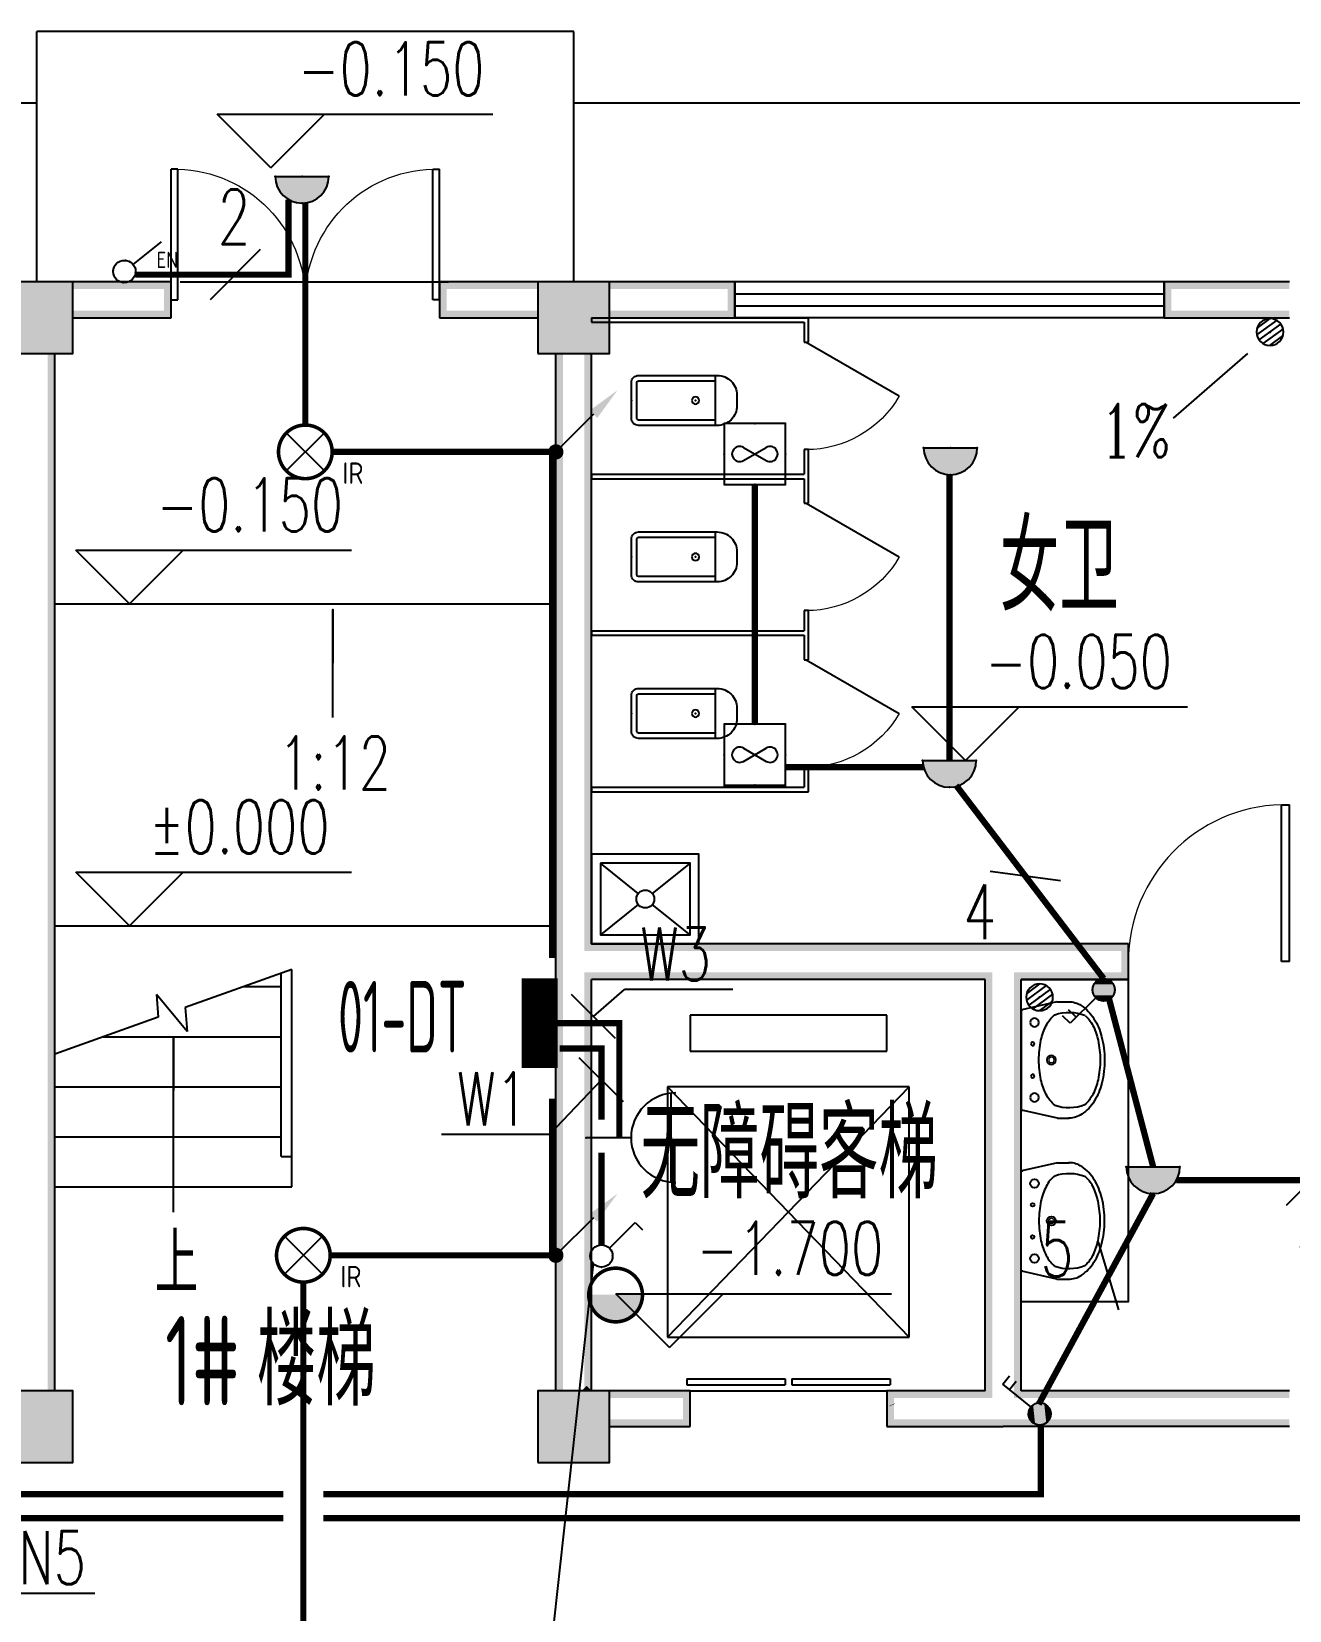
# Model space of a CAD drawing. Extents: x 6250600 to 6678662, y -692028 to -290561.
# Drawn here: x 6281182 to 6288212, y -395994 to -387166 of the extents above; entities that cross this region are included whole.
import ezdxf
from ezdxf.enums import TextEntityAlignment as Align

# ---------------------------------------------------------------- set-up
doc = ezdxf.new("R2010")
doc.units = 0
doc.header["$LTSCALE"] = 1000
doc.header["$MEASUREMENT"] = 0
doc.linetypes.add('DASH', pattern=[0.35, 0.25, -0.1])
doc.linetypes.add('DASHEDX2', pattern=[1.5, 1, -0.5])
doc.layers.get('0').update_dxf_attribs({"linetype": 'CONTINUOUS'})
for name, color, linetype in [('DIM-照明', 3, 'CONTINUOUS'), ('EQUIP-动力', 3, 'CONTINUOUS'), ('EQUIP-插座', 3, 'CONTINUOUS'), ('EQUIP-照明', 3, 'CONTINUOUS'), ('EQUIP-箱柜', 3, 'CONTINUOUS'), ('LWIRE', 4, 'CONTINUOUS'), ('PUB_HATCH', 8, 'CONTINUOUS'), ('SYST', 7, 'CONTINUOUS'), ('TEL_TEXT', 7, 'CONTINUOUS'), ('WIRE-照明', 1, 'CONTINUOUS'), ('建筑底图', 251, 'CONTINUOUS'), ('排水', 221, 'CONTINUOUS')]:
    doc.layers.add(name, color=color, linetype=linetype)
doc.styles.add('_TCH_AXIS', font='COMPLEX', dxfattribs={"bigfont": 'GBCBIG'})
doc.styles.add('_TCH_DIM', font='SIMPLEX', dxfattribs={"bigfont": 'GBCBIG'})
doc.styles.add('_TEL_DIM', font='sceie.shx', dxfattribs={"width": 0.8, "height": 3.5, "bigfont": 'sceic.shx'})
doc.styles.add('SCEI', font='sceie.shx', dxfattribs={"width": 0.8, "height": 400, "bigfont": 'sceic.shx'})
doc.styles.add('schuco', font='sceie.shx', dxfattribs={"width": 0.7, "bigfont": 'sceic.shx'})
doc.styles.get("Standard").update_dxf_attribs({"font": 'GBENOR', "bigfont": 'GBCBIG'})

# ---------------------------------------------------------------- blocks, each defined once
blk = doc.blocks.new('$equip$00002530')
for p, q in [((-0.354, 0.354), (0.354, -0.354)), ((0.354, 0.354), (-0.354, -0.354))]:
    blk.add_line(p, q)
at = {"const_width": 0.0667}
blk.add_lwpolyline([(0, 0.5, -1), (0, -0.5, -1), (0, 0.5, -2.479085)], format="xyb", dxfattribs=at)
blk.add_circle((0, 0), 0.5)
for p in [(0, 0.5), (-0.5, 0), (0.5, 0), (0, -0.5)]:
    blk.add_point(p)
at = {"color": 7, "style": '_TEL_DIM', "flags": 1}
blk.add_attdef('A', text='', height=0.00002, dxfattribs=at).set_placement((0, 0), align=Align.MIDDLE_CENTER)
at = {"color": 7, "style": '_TEL_DIM'}
blk.add_attdef('$TEXT$', text='', height=0.4, dxfattribs=at).set_placement((0.887, -0.396), align=Align.MIDDLE_CENTER)
blk = doc.blocks.new('$equip$00001168')
blk.add_line((-0.5, 0), (0.5, 0))
blk.add_arc((0, 0), 0.5, 180, 0)
for p in [(-0.5, 0), (0, 0), (0.5, 0), (0, -0.5)]:
    blk.add_point(p)
for points in [[(0.433, -0.25), (-0.433, -0.25), (0.5, 0), (-0.5, 0)], [(0.25, -0.433), (-0.25, -0.433), (0.433, -0.25), (-0.433, -0.25)], [(0, -0.5), (0, -0.5), (0.25, -0.433), (-0.25, -0.433)]]:
    blk.add_solid(points)
at = {"flags": 9}
blk.add_attdef('A', (0, 0), '', height=0.00002, dxfattribs=at)
blk = doc.blocks.new('$equip$00001963')
for p, q in [((0.147, 0.356), (0.625, 0.833)), ((0.512, 0.72), (0.653, 0.579)), ((0.625, 0.833), (0.766, 0.692))]:
    blk.add_line(p, q)
blk.add_circle((0, 0.208), 0.208)
for p in [(0, 0.417), (-0.208, 0.208), (0, 0), (0.208, 0.208)]:
    blk.add_point(p)
for points in [[(-0.18, 0.313), (0.18, 0.313), (-0.208, 0.208), (0.208, 0.208)], [(-0.104, 0.389), (0.104, 0.389), (-0.18, 0.313), (0.18, 0.313)], [(0, 0.417), (0, 0.417), (-0.104, 0.389), (0.104, 0.389)], [(-0.18, 0.104), (0.18, 0.104), (-0.208, 0.208), (0.208, 0.208)], [(-0.104, 0.028), (0.104, 0.028), (-0.18, 0.104), (0.18, 0.104)], [(0, 0), (0, 0), (-0.104, 0.028), (0.104, 0.028)]]:
    blk.add_solid(points)
at = {"layer": 'TEL_TEXT', "style": '_TEL_DIM', "flags": 1}
blk.add_attdef('A', text='', height=0.00002, dxfattribs=at).set_placement((0, 0), align=Align.MIDDLE_CENTER)
blk = doc.blocks.new('$TELECSYS$00000095')
blk.add_line((0.4, 0.4), (-0.4, -0.4))
at = {"width": 0.8}
blk.add_attdef('N', text='', height=1, dxfattribs=at).set_placement((-0.017, 1.056), align=Align.MIDDLE)
blk = doc.blocks.new('$TelecSys$00000152')
blk.add_blockref('$TELECSYS$00000095', (0, 0))
at = {"style": '_TEL_DIM', "width": 0.7}
blk.add_attdef('N', text='', height=0.875, dxfattribs=at).set_placement((-0.015, 0.924), align=Align.MIDDLE)
blk = doc.blocks.new('$TelecSys$00000079')
for p, q in [((0.7, 0.7), (0, 0)), ((0.104, 0.104), (0.104, 0.104)), ((-0.104, -0.104), (-0.104, -0.104))]:
    blk.add_line(p, q)
at = {"const_width": 0.142}
blk.add_lwpolyline([(-0.071, 0, 1), (0.071, 0, 1)], format="xyb", close=True, dxfattribs=at)
blk.add_solid([(0.63, 0.77), (0.77, 0.63), (1.15, 1.15)])
at = {"width": 0.8, "flags": 9}
blk.add_attdef('A', (0, 0), '', height=0.00002, dxfattribs=at)
blk = doc.blocks.new('$equip$00002500')
blk.add_line((0.147, 0.356), (0.625, 0.833))
blk.add_circle((0, 0.208), 0.208)
for p in [(0, 0.417), (-0.208, 0.208), (0, 0), (0.208, 0.208)]:
    blk.add_point(p)
at = {"color": 7, "style": '_TEL_DIM'}
blk.add_attdef('$TEXT$', text='', height=0.3, dxfattribs=at).set_placement((0.769, 0.513), align=Align.MIDDLE_CENTER)
at = {"color": 7, "style": '_TEL_DIM', "flags": 1}
blk.add_attdef('A', text='', height=0.00002, dxfattribs=at).set_placement((0, 0), align=Align.MIDDLE_CENTER)
blk = doc.blocks.new('_LV12')
for p, q in [((-250, -50), (-39, -218.8)), ((39, -218.8), (250, -50)), ((-250, -450), (-39, -281.2)), ((39, -281.2), (250, -450))]:
    blk.add_line(p, q)
for points in [[(300, -500), (300, 0), (-300, 0), (-300, -500)], [(250, -450), (250, -50), (-250, -50), (-250, -450)]]:
    blk.add_lwpolyline(points, close=True)
blk.add_circle((0, -250), 50)
blk = doc.blocks.new('$plan$00000344')
for p, q in [((-280, -10), (-280, 0)), ((280, 0), (280, -10)), ((-250.5, -188.9), (-250.5, -185.7)), ((-247.8, -182.8), (-250.2, -184.9))]:
    blk.add_line(p, q)
for points in [[(-280, 0), (280, 0)], [(-325.7, -199.5), (-280, -5)], [(325.7, -203.7), (280, -5)]]:
    blk.add_lwpolyline(points)
for points in [[(253, -188.3, 0.098208), (193.2, -140.8, 0.066287), (110.4, -111.4, 0.052428), (0, -99.8, 0.052428), (-110.4, -111.4, 0.066287), (-193.2, -140.8, 0.093876), (-250.8, -185.7, 0.171377)], [(-325.7, -199.5, 0.008223), (-325.7, -203.7, 0.149285)], [(-325.7, -265.7, 0.149285), (-304.4, -336.6, 0.107079), (-230.9, -407.7, 0.075625), (-131, -450.5, 0.062436), (-0.8, -467.3, 0.062436), (129.6, -451.5, 0.075625), (229.8, -409.6, 0.107079), (303.8, -339.1, 0.149285), (325.7, -268.3, 0.005205), (325.7, -265.7, 0.086596)], [(-249.5, -357.7, 0.091341), (-193.2, -401.2, 0.066287), (-110.4, -430.6, 0.052428), (0, -442.2, 0.052428), (110.4, -430.6, 0.066287), (193.2, -401.2, 0.091756), (249.7, -357.5, 0.171377)]]:
    blk.add_lwpolyline(points, format="xyb")
at = {"flags": 128}
for points in [[(-325.7, -203.7), (-325.7, -268.3)], [(325.7, -203.7), (325.7, -268.3)]]:
    blk.add_lwpolyline(points, dxfattribs=at)
for points in [[(-253, -188.3, 0.172546), (-249.7, -357.5, 0.726395)], [(253, -188.3, -0.172546), (249.7, -357.5, -0.726395)]]:
    blk.add_lwpolyline(points, format="xyb", dxfattribs=at)
for centre, radius in [((-210, -75), 24), ((-210, -75), 24), ((-210, -75), 24), ((-90, -65), 10), ((90, -65), 10), ((210, -75), 24), ((0, -170), 25)]:
    blk.add_circle(centre, radius)
at = {"lineweight": 13}
blk.add_circle((0, -170), 15, dxfattribs=at)
blk.add_arc((-249.5, -185.7), 1, 131.32236, 180)
blk = doc.blocks.new('$lvtry$00000171')
at = {"layer": '排水'}
for p, q in [((-74.2, 10.6), (-10.6, 74.2)), ((-69.8, -27.4), (27.4, 69.8)), ((-53, -53), (53, 53)), ((-27.4, -69.8), (69.8, 27.4)), ((10.6, -74.2), (74.2, -10.6))]:
    blk.add_line(p, q, dxfattribs=at)
blk.add_circle((0, 0), 75, dxfattribs=at)
blk.add_point((0, 0), dxfattribs=at)
blk = doc.blocks.new('$lvtry$00000200')
at = {"color": 0}
for p, q in [((-109.8, -40), (-109.8, -469.7)), ((99.8, -30), (-99.8, -30)), ((109.8, -469.7), (109.8, -40))]:
    blk.add_line(p, q, dxfattribs=at)
blk.add_lwpolyline([(99.8, 0), (-99.8, 0, 0.414214), (-139.8, -40), (-139.8, -479.7, 0.414214), (-29.8, -589.7), (29.8, -589.7, 0.414214), (139.8, -479.7), (139.8, -40, 0.414214)], format="xyb", close=True, dxfattribs=at)
blk.add_lwpolyline([(139.8, -469.7), (-139.8, -469.7)], dxfattribs=at)
blk.add_circle((0, -358.6), 20, dxfattribs=at)
for centre, start, end in [((-99.8, -40), 90, 180), ((99.8, -40), 0, 90)]:
    blk.add_arc(centre, 10, start, end, dxfattribs=at)
for p in [(0, 0), (0, -358.6)]:
    blk.add_point(p, dxfattribs=at)
blk = doc.blocks.new('$TCHSYS$APDOOR2D')
blk.add_line((0.5, 0), (0, 0.866))
at = {"lineweight": 13}
blk.add_arc((0.5, 0), 1, 120, 180, dxfattribs=at)
blk = doc.blocks.new('$TCHSYS$LDOR22D')
for p, q in [((-0.5167, 0.8333), (-0.0167, 0.8333)), ((-0.5167, 0.8333), (-0.5167, 0.6667)), ((-0.0167, 0.8333), (-0.0167, 0.6667)), ((0.0167, 0.8333), (0.0167, 0.6667)), ((0.0167, 0.8333), (0.5167, 0.8333)), ((0.5167, 0.8333), (0.5167, 0.6667)), ((-0.5167, 0.6667), (-0.0167, 0.6667)), ((0.0167, 0.6667), (0.5167, 0.6667)), ((-0.5, 0.5), (0.5, 0.5))]:
    blk.add_line(p, q)
blk = doc.blocks.new('_FZH')
blk.add_lwpolyline([(-0.5, -0.5), (0.5, -0.5), (0.5, 0.5), (-0.5, 0.5)], close=True)
at = {"layer": 'PUB_HATCH'}
blk.add_solid([(-0.5, -0.5), (0.5, -0.5), (-0.5, 0.5), (0.5, 0.5)], dxfattribs=at)
blk = doc.blocks.new('$DorLib2D$00000002')
for p, q in [((-0.5, 0), (-0.5, 0.4875)), ((-0.475, 0.4875), (-0.5, 0.4875)), ((-0.475, 0), (-0.475, 0.4875)), ((0.475, 0), (0.475, 0.4875)), ((0.475, 0.4875), (0.5, 0.4875)), ((0.5, 0), (0.5, 0.4875)), ((-0.5, 0), (-0.475, 0)), ((0.5, 0), (0.475, 0))]:
    blk.add_line(p, q)
at = {"lineweight": 13}
for centre, start, end in [((-0.4875, 0), 0, 88.53072), ((0.4875, 0), 91.46928, 180)]:
    blk.add_arc(centre, 0.4875, start, end, dxfattribs=at)
blk = doc.blocks.new('$DorLib2D$00000001')
for p, q in [((0.45, 0.975), (0.5, 0.975)), ((0.45, 0), (0.45, 0.975)), ((0.5, 0), (0.5, 0.975)), ((0.5, 0), (0.45, 0))]:
    blk.add_line(p, q)
at = {"lineweight": 13}
blk.add_arc((0.475, 0), 0.975, 91.46928, 180, dxfattribs=at)
blk = doc.blocks.new('$WINLIB2D$00000001')
at = {"color": 0}
for points in [[(-0.5, 0.5), (-0.5, -0.5)], [(-0.5, 0.5), (0.5, 0.5)], [(0.5, -0.5), (0.5, 0.5)], [(0.5, 0.1667), (-0.5, 0.1667)], [(0.5, -0.1667), (-0.5, -0.1667)], [(-0.5, -0.5), (0.5, -0.5)]]:
    blk.add_lwpolyline(points, dxfattribs=at)
blk = doc.blocks.new('$equip$00002853')
for p, q in [((-0.667, 0.667), (-0.667, -0.667)), ((0.667, 0.667), (-0.667, 0.667)), ((0.667, -0.667), (0.667, 0.667)), ((-0.25, 0.144), (0.25, -0.144)), ((-0.25, -0.144), (0.25, 0.144)), ((-0.667, -0.667), (0.667, -0.667))]:
    blk.add_line(p, q)
at = {"const_width": 0.04}
blk.add_lwpolyline([(-0.667, 0.667), (-0.667, -0.667), (0.667, -0.667), (0.667, 0.667), (-0.667, 0.667), (-0.667, -0.597)], dxfattribs=at)
for centre, start, end in [((-0.333, 0), 60, 300), ((0.333, 0), 240, 120)]:
    blk.add_arc(centre, 0.167, start, end)
for p in [(0, 0.667), (-0.667, 0), (0.667, 0), (0, -0.667)]:
    blk.add_point(p)
at = {"color": 7, "style": '_TEL_DIM', "flags": 1}
for tag in ['A', 'REMARK']:
    blk.add_attdef(tag, text='', height=0.00002, dxfattribs=at).set_placement((0, 0), align=Align.MIDDLE_CENTER)
blk = doc.blocks.new('$equip$00001275')
for p, q in [((0.497, 0.95), (-0.497, 0.95)), ((0, 0.5), (0, 0))]:
    blk.add_line(p, q)
blk.add_arc((0, 1), 0.5, 180, 0)
for p in [(0, 0.95), (0, 0.5), (0, 0)]:
    blk.add_point(p)
at = {"flags": 9}
blk.add_attdef('A', (0, 0), '', height=0.00002, dxfattribs=at)
blk = doc.blocks.new('*X35')
at = {"color": 0}
for p, q in [((-250, 32.8), (-82.8, 200)), ((-250, 68.2), (-118.2, 200)), ((-250, 103.6), (-153.6, 200)), ((-250, 138.9), (-188.9, 200)), ((-250, 174.3), (-224.3, 200)), ((-247.5, 0), (-47.5, 200)), ((-212.1, 0), (-12.1, 200)), ((-176.8, 0), (23.2, 200)), ((-141.4, 0), (58.6, 200)), ((-106.1, 0), (93.9, 200)), ((-70.7, 0), (129.3, 200)), ((-35.4, 0), (164.6, 200)), ((0, 0), (200, 200)), ((35.4, 0), (235.4, 200)), ((70.7, 0), (250, 179.3)), ((106.1, 0), (250, 143.9)), ((141.4, 0), (250, 108.6)), ((176.8, 0), (250, 73.2)), ((212.1, 0), (250, 37.9)), ((247.5, 0), (250, 2.5))]:
    blk.add_line(p, q, dxfattribs=at)
blk = doc.blocks.new('$equip$00002943')
for p, q in [((-0.75, 0.6), (-0.75, 0)), ((0.75, 0.6), (-0.75, 0.6)), ((0.75, 0), (0.75, 0.6)), ((-0.75, 0), (0.75, 0))]:
    blk.add_line(p, q)
for points, const_width in [([(-0.75, 0.3), (0.75, 0.3)], 0.6), ([(-0.75, 0.6), (-0.75, 0), (0.75, 0), (0.75, 0.6), (-0.75, 0.6), (-0.75, 0)], 0.0667)]:
    blk.add_lwpolyline(points, dxfattribs=dict(const_width=const_width))
for p in [(0, 0.6), (-0.75, 0.3), (0.75, 0.3), (0, 0)]:
    blk.add_point(p)
at = {"xscale": 0.00300000000061118, "yscale": 0.00300000000061118, "zscale": 0.00300000000061118}
blk.add_blockref('*X35', (0, 0), dxfattribs=at)
at = {"color": 7, "style": '_TEL_DIM', "flags": 1}
for tag in ['A', 'REMARK']:
    blk.add_attdef(tag, text='', height=0.00002, dxfattribs=at).set_placement((0, 0), align=Align.MIDDLE_CENTER)
blk = doc.blocks.new('$equip$00002829')
at = {"const_width": 0.0667}
blk.add_lwpolyline([(0.5, -0.005, -1.005334), (-0.5, 0, -0.989417), (0.5, 0, 0.846101)], format="xyb", dxfattribs=at)
blk.add_circle((0, 0), 0.5)
for p in [(0, 0.495), (0.5, 0), (-0.5, -0.005), (0, -0.505)]:
    blk.add_point(p)
for points in [[(0.433, -0.25), (-0.433, -0.25), (0.5, 0), (-0.5, 0)], [(0.25, -0.433), (-0.25, -0.433), (0.433, -0.25), (-0.433, -0.25)], [(0, -0.5), (0, -0.5), (0.25, -0.433), (-0.25, -0.433)]]:
    blk.add_solid(points)
at = {"color": 7, "style": '_TEL_DIM', "flags": 1}
for tag in ['A', 'REMARK']:
    blk.add_attdef(tag, text='', height=0.00002, dxfattribs=at).set_placement((0, 0), align=Align.MIDDLE_CENTER)
blk = doc.blocks.new('$equip$00001222')
for p, q in [((0.147, 0.356), (0.625, 0.833)), ((0.625, 0.833), (0.766, 0.692))]:
    blk.add_line(p, q)
blk.add_circle((0, 0.208), 0.208)
at = {"layer": 'EQUIP-照明'}
for p in [(0, 0.417), (-0.208, 0.208), (0, 0), (0.208, 0.208)]:
    blk.add_point(p, dxfattribs=at)
at = {"layer": 'EQUIP-照明', "flags": 9}
blk.add_attdef('A', (0, 0), '', height=0.00002, dxfattribs=at)

msp = doc.modelspace()

# ---------------------------------------------------------------- hatches: boundary and pattern name
at = {"layer": '建筑底图'}
for points in [[(6281411.9, -388566.4), (6281011.9, -388566.4), (6281051.9, -388606.4), (6281371.9, -388606.4)], [(6281411.9, -388966.4), (6281411.9, -388566.4), (6281371.9, -388606.4), (6281371.9, -388926.4)], [(6281411.9, -388566.4), (6281411.9, -388606.4), (6281921.9, -388606.4), (6281961.9, -388566.4)], [(6281961.9, -388766.4), (6281961.9, -388566.4), (6281921.9, -388606.4), (6281921.9, -388726.4)], [(6284011.9, -388606.4), (6284011.9, -388566.4), (6283461.9, -388566.4), (6283501.9, -388606.4)], [(6283461.9, -388566.4), (6283461.9, -388766.4), (6283501.9, -388726.4), (6283501.9, -388606.4)], [(6284411.9, -388566.4), (6284011.9, -388566.4), (6284051.9, -388606.4), (6284371.9, -388606.4)], [(6284011.9, -388566.4), (6284011.9, -388966.4), (6284051.9, -388926.4), (6284051.9, -388606.4)], [(6284411.9, -388966.4), (6284411.9, -388566.4), (6284371.9, -388606.4), (6284371.9, -388926.4)], [(6284411.9, -388566.4), (6284411.9, -388606.4), (6285071.9, -388606.4), (6285111.9, -388566.4)], [(6285111.9, -388766.4), (6285111.9, -388566.4), (6285071.9, -388606.4), (6285071.9, -388726.4)], [(6288211.9, -388606.4), (6288211.9, -388566.4), (6287511.9, -388566.4), (6287551.9, -388606.4)], [(6287511.9, -388566.4), (6287511.9, -388766.4), (6287551.9, -388726.4), (6287551.9, -388606.4)], [(6281411.9, -388726.4), (6281411.9, -388766.4), (6281961.9, -388766.4), (6281921.9, -388726.4)], [(6284011.9, -388766.4), (6284011.9, -388726.4), (6283501.9, -388726.4), (6283461.9, -388766.4)], [(6284411.9, -388726.4), (6284411.9, -388766.4), (6285111.9, -388766.4), (6285071.9, -388726.4)], [(6288211.9, -388766.4), (6288211.9, -388726.4), (6287551.9, -388726.4), (6287511.9, -388766.4)], [(6281011.9, -388966.4), (6281411.9, -388966.4), (6281371.9, -388926.4), (6281051.9, -388926.4)], [(6284011.9, -388966.4), (6284411.9, -388966.4), (6284371.9, -388926.4), (6284051.9, -388926.4)], [(6281311.9, -388966.4), (6281271.9, -388966.4), (6281271.9, -393466.4), (6281311.9, -393466.4)], [(6284151.9, -388966.4), (6284111.9, -388966.4), (6284111.9, -392366.4), (6284151.9, -392366.4)], [(6284311.9, -388966.4), (6284271.9, -388966.4), (6284271.9, -392306.4), (6284311.9, -392266.4)], [(6286311.9, -392266.4), (6284311.9, -392266.4), (6284271.9, -392306.4), (6286311.9, -392306.4)], [(6286611.9, -392266.4), (6286311.9, -392266.4), (6286311.9, -392306.4), (6286611.9, -392306.4)], [(6287311.9, -392266.4), (6286611.9, -392266.4), (6286611.9, -392306.4), (6287271.9, -392306.4)], [(6287311.9, -392466.4), (6287311.9, -392266.4), (6287271.9, -392306.4), (6287271.9, -392426.4)], [(6284111.9, -394766.4), (6284151.9, -394766.4), (6284151.9, -392366.4), (6284111.9, -392366.4)], [(6286311.9, -392466.4), (6284311.9, -392466.4), (6284271.9, -392426.4), (6286311.9, -392426.4)], [(6284271.9, -394766.4), (6284311.9, -394766.4), (6284311.9, -392466.4), (6284271.9, -392426.4)], [(6286511.9, -392466.4), (6286311.9, -392466.4), (6286311.9, -392426.4), (6286551.9, -392426.4)], [(6286511.9, -394766.4), (6286511.9, -392466.4), (6286551.9, -392426.4), (6286551.9, -394806.4)], [(6286711.9, -394766.4), (6286711.9, -392466.4), (6286671.9, -392426.4), (6286671.9, -394806.4)], [(6286711.9, -392466.4), (6287311.9, -392466.4), (6287271.9, -392426.4), (6286671.9, -392426.4)], [(6281271.9, -394766.4), (6281311.9, -394766.4), (6281311.9, -393466.4), (6281271.9, -393466.4)], [(6281411.9, -394766.4), (6281011.9, -394766.4), (6281051.9, -394806.4), (6281371.9, -394806.4)], [(6281411.9, -395166.4), (6281411.9, -394766.4), (6281371.9, -394806.4), (6281371.9, -395126.4)], [(6284411.9, -394766.4), (6284011.9, -394766.4), (6284051.9, -394806.4), (6284371.9, -394806.4)], [(6284011.9, -394766.4), (6284011.9, -395166.4), (6284051.9, -395126.4), (6284051.9, -394806.4)], [(6284255.4, -394766.4), (6284311.9, -394766.4), (6284283.6, -394738.1)], [(6284411.9, -395166.4), (6284411.9, -394766.4), (6284371.9, -394806.4), (6284371.9, -395126.4)], [(6284411.9, -394766.4), (6284411.9, -394806.4), (6284821.9, -394806.4), (6284861.9, -394766.4)], [(6284861.9, -394966.4), (6284861.9, -394766.4), (6284821.9, -394806.4), (6284821.9, -394926.4)], [(6286511.9, -394766.4), (6285961.9, -394766.4), (6286001.9, -394806.4), (6286551.9, -394806.4)], [(6285961.9, -394766.4), (6285961.9, -394966.4), (6286001.9, -394926.4), (6286001.9, -394806.4)], [(6288211.9, -394806.4), (6288211.9, -394766.4), (6286711.9, -394766.4), (6286671.9, -394806.4)], [(6284411.9, -394926.4), (6284411.9, -394966.4), (6284861.9, -394966.4), (6284821.9, -394926.4)], [(6285961.9, -394966.4), (6286611.9, -394966.4), (6286611.9, -394926.4), (6286001.9, -394926.4)], [(6288211.9, -394966.4), (6288211.9, -394926.4), (6286611.9, -394926.4), (6286611.9, -394966.4)], [(6281011.9, -395166.4), (6281411.9, -395166.4), (6281371.9, -395126.4), (6281051.9, -395126.4)], [(6284011.9, -395166.4), (6284411.9, -395166.4), (6284371.9, -395126.4), (6284051.9, -395126.4)]]:
    msp.add_hatch(color=256, dxfattribs=at).paths.add_polyline_path(points)

# ---------------------------------------------------------------- linework, layer by layer
at = {"color": 3}
msp.add_line((6284320.7, -394054.2), (6283972.9, -397232.8), dxfattribs=at)
at = {"layer": 'DIM-照明'}
for p, q in [((6284446.1, -392797.2), (6284198.6, -392549.7)), ((6284490, -393151), (6284242.5, -392903.5))]:
    msp.add_line(p, q, dxfattribs=at)
for points in [[(6284322.3, -392673.4), (6284495.7, -392522.9)], [(6285100.7, -392522.9), (6284495.7, -392522.9)], [(6284366.3, -393027.2), (6284077.3, -393332.6)], [(6284077.3, -393332.6), (6283472.3, -393332.6)], [(6280840.1, -395897.6), (6281535.1, -395897.6)]]:
    msp.add_lwpolyline(points, dxfattribs=at)
at = {"layer": 'WIRE-照明', "color": 1, "const_width": 35}
for points in [[(6281761.4, -388525.6), (6282618.3, -388525.6), (6282618.3, -388105.9)], [(6282711.9, -389366.4), (6282711.9, -388124.9)], [(6282861.9, -389516.4), (6284111.9, -389516.4)], [(6284090.8, -392346.2), (6284090.6, -389516.4)], [(6286311.9, -389641.4), (6286311.9, -391241.4)], [(6285224.3, -391039.3), (6285224.3, -389699)], [(6286166.7, -391278.9), (6285395, -391278.9)], [(6286172, -391278.9), (6286166.7, -391278.9)], [(6286352.8, -391385.7), (6286349.4, -391381.4)], [(6287173.6, -392461.5), (6286352.8, -391385.7)], [(6287450.3, -393513.3), (6287204.8, -392578.1)], [(6284466.8, -393350.8), (6284466.8, -392710.5), (6284111.9, -392710.5)], [(6284367, -393250.1), (6284367, -392851.7), (6284133.4, -392851.7)], [(6284091, -394004.3), (6284090.9, -393132)], [(6284367, -393949.6), (6284367, -393435.3)], [(6289086.8, -393588.3), (6287580.3, -393588.3)], [(6286810.6, -394841.4), (6287450.3, -393663.3)], [(6278592.6, -393737.2), (6278592.6, -395478.7), (6282588.4, -395478.7)], [(6282588.4, -395343.4), (6278712.6, -395343.4), (6278712.6, -393737.2)], [(6284111.9, -394008.5), (6282850.9, -394008.5)], [(6282700.9, -396166.4), (6282700.9, -394158.5)], [(6285991.7, -394845.6), (6285990.8, -394843.6)], [(6286822.9, -394957.5), (6286822.9, -395343.4), (6282813.4, -395343.4)], [(6282813.4, -395478.7), (6289810.9, -395478.7)]]:
    msp.add_lwpolyline(points, dxfattribs=at)
at = {"layer": '建筑底图'}
for p, q in [((6281211.9, -388566.4), (6281211.9, -387166.4)), ((6284211.9, -387166.4), (6281211.9, -387166.4)), ((6284211.9, -388566.4), (6284211.9, -387166.4)), ((6282518.8, -387928.4), (6282218.8, -387628.4)), ((6282218.8, -387628.4), (6283759, -387628.4)), ((6282518.8, -387928.4), (6282818.8, -387628.4)), ((6281961.9, -388566.4), (6281411.9, -388566.4)), ((6281961.9, -388766.4), (6281961.9, -388566.4)), ((6282011.9, -388566.4), (6283511.9, -388566.4)), ((6284011.9, -388566.4), (6283461.9, -388566.4)), ((6283461.9, -388566.4), (6283461.9, -388766.4)), ((6285111.9, -388566.4), (6284411.9, -388566.4)), ((6285111.9, -388766.4), (6285111.9, -388566.4)), ((6288211.9, -388566.4), (6287511.9, -388566.4)), ((6287511.9, -388566.4), (6287511.9, -388766.4)), ((6281411.9, -388766.4), (6281961.9, -388766.4)), ((6283461.9, -388766.4), (6284011.9, -388766.4)), ((6284311.9, -388766.4), (6284311.9, -388791.4)), ((6284311.9, -388766.4), (6285524.4, -388766.4)), ((6284411.9, -388766.4), (6285111.9, -388766.4)), ((6285524.4, -388903.9), (6285524.4, -388766.4)), ((6287511.9, -388766.4), (6288211.9, -388766.4)), ((6284311.9, -388791.4), (6285499.4, -388791.4)), ((6285499.4, -388791.4), (6285499.4, -388903.9)), ((6285499.4, -388903.9), (6285524.4, -388903.9)), ((6281311.9, -393466.4), (6281311.9, -388966.4)), ((6284111.9, -392366.4), (6284111.9, -388966.4)), ((6284311.9, -392266.4), (6284311.9, -388966.4)), ((6285499.4, -389503.9), (6285499.4, -389641.4)), ((6285524.4, -389503.9), (6285499.4, -389503.9)), ((6285524.4, -389653.9), (6285524.4, -389503.9)), ((6284311.9, -389641.4), (6284311.9, -389666.4)), ((6284311.9, -389641.4), (6285499.4, -389641.4)), ((6284311.9, -389666.4), (6285499.4, -389666.4)), ((6285499.4, -389666.4), (6285499.4, -389803.9)), ((6285524.4, -389803.9), (6285524.4, -389653.9)), ((6285499.4, -389803.9), (6285524.4, -389803.9)), ((6281728.8, -390366.4), (6281428.8, -390066.4)), ((6281428.8, -390066.4), (6282969, -390066.4)), ((6281728.8, -390366.4), (6282028.8, -390066.4)), ((6281311.9, -390366.4), (6284111.9, -390366.4)), ((6285499.4, -390403.9), (6285499.4, -390516.4)), ((6285524.4, -390403.9), (6285499.4, -390403.9)), ((6285524.4, -390528.9), (6285524.4, -390403.9)), ((6284311.9, -390516.4), (6284311.9, -390541.4)), ((6284311.9, -390516.4), (6285499.4, -390516.4)), ((6285524.4, -390678.9), (6285524.4, -390528.9)), ((6284311.9, -390541.4), (6285499.4, -390541.4)), ((6285499.4, -390541.4), (6285499.4, -390678.9)), ((6285499.4, -390678.9), (6285524.4, -390678.9)), ((6286401.5, -391241.7), (6286101.5, -390941.7)), ((6286101.5, -390941.7), (6287641.7, -390941.7)), ((6286401.5, -391241.7), (6286701.5, -390941.7)), ((6285499.4, -391278.9), (6285499.4, -391391.4)), ((6285524.4, -391278.9), (6285499.4, -391278.9)), ((6285524.4, -391416.4), (6285524.4, -391278.9)), ((6284311.9, -391391.4), (6284311.9, -391416.4)), ((6284311.9, -391391.4), (6285499.4, -391391.4)), ((6284311.9, -391416.4), (6285524.4, -391416.4)), ((6281728.8, -392166.4), (6281428.8, -391866.4)), ((6281428.8, -391866.4), (6282969, -391866.4)), ((6281728.8, -392166.4), (6282028.8, -391866.4)), ((6281311.9, -392166.4), (6284111.9, -392166.4)), ((6286311.9, -392266.4), (6284311.9, -392266.4)), ((6286611.9, -392266.4), (6286311.9, -392266.4)), ((6287311.9, -392266.4), (6286611.9, -392266.4)), ((6287311.9, -392466.4), (6287311.9, -392266.4)), ((6284111.9, -394766.4), (6284111.9, -392366.4)), ((6282636.9, -392409.8), (6282040.2, -392622.9)), ((6282576.9, -393456.4), (6282576.9, -392431.2)), ((6282636.9, -393456.4), (6282636.9, -392409.8)), ((6282636.9, -393456.4), (6282636.9, -392409.8)), ((6286311.9, -392466.4), (6284311.9, -392466.4)), ((6284311.9, -394766.4), (6284311.9, -392466.4)), ((6286511.9, -392466.4), (6286311.9, -392466.4)), ((6286511.9, -394766.4), (6286511.9, -392466.4)), ((6286711.9, -394766.4), (6286711.9, -392466.4)), ((6286711.9, -392466.4), (6287311.9, -392466.4)), ((6282051.2, -392757.5), (6281879.5, -392550.4)), ((6281879.5, -392550.4), (6281889.8, -392676.6)), ((6282366.4, -392506.4), (6282576.9, -392506.4)), ((6282040.2, -392622.9), (6282051.2, -392757.5)), ((6281889.8, -392676.6), (6281311.9, -392883)), ((6285961.9, -392666.4), (6284861.9, -392666.4)), ((6284861.9, -392666.4), (6284861.9, -392866.4)), ((6285961.9, -392866.4), (6285961.9, -392666.4)), ((6281582.5, -392786.4), (6282576.9, -392786.4)), ((6281311.9, -393626.4), (6281311.9, -392883)), ((6284861.9, -392866.4), (6285961.9, -392866.4)), ((6281311.9, -393066.4), (6282576.9, -393066.4)), ((6284736.9, -394466.4), (6286086.9, -393066.4)), ((6284736.9, -393066.4), (6286086.9, -394466.4)), ((6286086.9, -393066.4), (6284736.9, -393066.4)), ((6284736.9, -393066.4), (6284736.9, -394466.4)), ((6286086.9, -394466.4), (6286086.9, -393066.4)), ((6281311.9, -393346.4), (6282576.9, -393346.4)), ((6281311.9, -394766.4), (6281311.9, -393466.4)), ((6282576.9, -393456.4), (6282636.9, -393456.4)), ((6282636.9, -393626.4), (6282636.9, -393456.4)), ((6281311.9, -393626.4), (6282636.9, -393626.4)), ((6284747.4, -394523.2), (6284447.4, -394223.2)), ((6284447.4, -394223.2), (6285987.6, -394223.2)), ((6284747.4, -394523.2), (6285047.4, -394223.2)), ((6284736.9, -394466.4), (6286086.9, -394466.4)), ((6284861.9, -394766.4), (6284411.9, -394766.4)), ((6284861.9, -394966.4), (6284861.9, -394766.4)), ((6286511.9, -394766.4), (6285961.9, -394766.4)), ((6285961.9, -394766.4), (6285961.9, -394966.4)), ((6288211.9, -394766.4), (6286711.9, -394766.4)), ((6284411.9, -394966.4), (6284861.9, -394966.4)), ((6285961.9, -394966.4), (6286611.9, -394966.4)), ((6288211.9, -394966.4), (6286611.9, -394966.4))]:
    msp.add_line(p, q, dxfattribs=at)
for points in [[(6281211.9, -387566.4), (6277111.9, -387566.4)], [(6296911.9, -394666.4), (6296911.9, -387566.4), (6284211.9, -387566.4)], [(6287563.6, -389328.4), (6287752.9, -389163.5), (6287979, -388966.3)], [(6282865.4, -391002.1), (6282865.4, -390398), (6282865.4, -390698)], [(6286711.9, -394266.4), (6287311.9, -394266.4), (6287311.9, -392466.4), (6286711.9, -392466.4)], [(6281974.4, -393766.4), (6281974.4, -392786.4), (6281974.4, -393086.4)]]:
    msp.add_lwpolyline(points, dxfattribs=at)

# ---------------------------------------------------------------- block references
at = {"layer": 'DIM-照明', "color": 1}
ref = msp.add_blockref('$TelecSys$00000152', (6282319.3, -388525.6), dxfattribs=dict(at, xscale=350, yscale=350, zscale=350))
ref.add_attrib('N', '2', dxfattribs={"layer": '0', "color": 7, "height": 306.2, "style": '_TCH_DIM', "width": 0.7}).set_placement((6282313.9, -388202.3), align=Align.MIDDLE)
ref = msp.add_blockref('$TelecSys$00000152', (6286735.5, -391887.3), dxfattribs=dict(at, xscale=350.0000000000001, yscale=350.0000000000001, zscale=350.0000000000001, rotation=127.3440350571532))
ref.add_attrib('N', '4', dxfattribs={"layer": '0', "color": 7, "height": 306.2, "style": '_TCH_DIM', "width": 0.7}).set_placement((6286481.7, -392087.6), align=Align.MIDDLE)
ref = msp.add_blockref('$TelecSys$00000152', (6288336.1, -393588.3), dxfattribs=dict(at, xscale=350, yscale=350, zscale=350, rotation=180))
ref.add_attrib('N', '4', dxfattribs={"layer": '0', "color": 7, "height": 306.2, "style": '_TCH_DIM', "width": 0.7}).set_placement((6288341.4, -393911.5), align=Align.MIDDLE)
ref = msp.add_blockref('$TelecSys$00000152', (6287200.1, -394124.1), dxfattribs=dict(at, xscale=350, yscale=350, zscale=350, rotation=61.4961307004676))
ref.add_attrib('N', '5', dxfattribs={"layer": '0', "color": 7, "height": 306.3, "style": '_TCH_DIM', "width": 0.7}).set_placement((6286913.5, -393974.5), align=Align.MIDDLE)
at = {"layer": 'EQUIP-动力', "color": 1, "xscale": 256, "yscale": 256, "zscale": 256}
for p in [(6285224.3, -389528.3), (6285224.3, -391210)]:
    msp.add_blockref('$equip$00002853', p, dxfattribs=at)
at = {"layer": 'EQUIP-插座', "xscale": 500, "yscale": 500, "zscale": 500, "rotation": 270}
msp.add_blockref('$equip$00001275', (6284282.3, -393350.8), dxfattribs=at)
at = {"layer": 'EQUIP-照明', "color": 1, "xscale": 300, "yscale": 300, "zscale": 300}
for name, p in [('$equip$00001168', (6282693.3, -387976)), ('$equip$00001168', (6286317.3, -389493.9)), ('$equip$00001168', (6286311.9, -391241.4)), ('$equip$00001168', (6287450.3, -393513.3)), ('$equip$00001222', (6284367, -394074.6)), ('$equip$00002829', (6284446.2, -394228.9))]:
    msp.add_blockref(name, p, dxfattribs=at)
at = {"layer": 'EQUIP-照明', "color": 1}
ref = msp.add_blockref('$equip$00002500', (6281693.7, -388569.9), dxfattribs=dict(at, xscale=300, yscale=300, zscale=300, rotation=353.5828306623412))
ref.add_attrib('$TEXT$', 'EN', dxfattribs={"layer": '0', "color": 7, "height": 90, "style": '_TEL_DIM'}).set_placement((6281940.1, -388442.8), align=Align.MIDDLE_CENTER)
at = {"layer": 'EQUIP-照明', "color": 1, "xscale": 300, "yscale": 300, "zscale": 300}
for p in [(6282711.9, -389516.4), (6282700.9, -394008.5)]:
    msp.add_blockref('$equip$00002530', p, dxfattribs=at).add_auto_attribs({'$TEXT$': 'IR'})
for p, rotation in [((6287173.6, -392461.5), 180), ((6286878.4, -394888.8), 96.06847083537082)]:
    msp.add_blockref('$equip$00001963', p, dxfattribs=dict(at, rotation=rotation))
at = {"layer": 'EQUIP-箱柜', "linetype": 'DASH', "xscale": 320, "yscale": 300, "zscale": 300, "rotation": 90}
msp.add_blockref('$equip$00002943', (6284111.9, -392710.5), dxfattribs=at)
at = {"layer": 'LWIRE', "color": 1, "xscale": 300, "yscale": 300, "zscale": 300}
for p in [(6284111.9, -389516.4), (6284111.9, -394008.5)]:
    msp.add_blockref('$TelecSys$00000079', p, dxfattribs=at)
at = {"layer": '建筑底图'}
for name, p, xscale, yscale, zscale, rotation in [('$DorLib2D$00000002', (6282711.9, -388666.4), -1500, 1500, -1500, 3.741039478200037e-08), ('$WINLIB2D$00000001', (6286311.9, -388666.4), -2400, -199.9999987673946, -2400, 359.9999999876254), ('$TCHSYS$APDOOR2D', (6285511.9, -389203.9), -600, 600, 25, 270), ('$TCHSYS$APDOOR2D', (6285511.9, -390103.9), -600, 600, 25, 270), ('$TCHSYS$APDOOR2D', (6285511.9, -390978.9), -600, 600, 25, 270), ('$DorLib2D$00000001', (6287761.9, -392366.4), -900, -900, -900, 180), ('$TCHSYS$LDOR22D', (6285411.9, -394866.4), -1100, -200.0000006614719, -1100, 180)]:
    msp.add_blockref(name, p, dxfattribs=dict(at, xscale=xscale, yscale=yscale, zscale=zscale, rotation=rotation))
at = {"layer": '建筑底图', "xscale": 400, "yscale": 400, "zscale": 400}
for p in [(6281211.9, -388766.4), (6284211.9, -388766.4), (6281211.9, -394966.4), (6284211.9, -394966.4)]:
    msp.add_blockref('_FZH', p, dxfattribs=at)
at = {"layer": '建筑底图', "yscale": -1}
for name, p, rotation in [('$lvtry$00000171', (6288103.6, -388846.3), 81.34549654432831), ('$lvtry$00000200', (6284534, -389228.9), 269.9999999999155), ('$lvtry$00000200', (6284534, -390103.9), 269.9999999999155), ('$lvtry$00000200', (6284534, -390978.9), 269.9999999999155), ('$lvtry$00000171', (6286815.4, -392565.5), 261.3454965443283), ('$plan$00000344', (6286711.9, -392916.4), 270)]:
    msp.add_blockref(name, p, dxfattribs=dict(at, rotation=rotation))
at = {"layer": '建筑底图'}
for name, p, rotation in [('_LV12', (6284611.9, -392266.4), 180), ('$plan$00000344', (6286711.9, -393816.4), 90)]:
    msp.add_blockref(name, p, dxfattribs=dict(at, rotation=rotation))

# ---------------------------------------------------------------- texts
at = {"layer": 'DIM-照明', "color": 7, "style": '_TCH_DIM', "width": 0.705882}
for s, p in [('W3', (6284583.2, -392472.9)), ('W1', (6283559.8, -393282.6)), ('1N5', (6280927.6, -395847.6))]:
    msp.add_text(s, height=297.5, dxfattribs=at).set_placement(p)
at = {"layer": 'SYST', "linetype": 'DASHEDX2', "style": 'SCEI', "width": 0.6}
msp.add_text('01-DT', height=400, dxfattribs=at).set_placement((6282894.5, -392874.5))
at = {"layer": '建筑底图'}
for s, height, style, width, p in [('-0.150', 297.5, '_TCH_DIM', 0.705882, (6282669, -387523.4)), ('1%', 297.5, '_TCH_AXIS', 0.705882, (6287154.5, -389546.2)), ('-0.150', 297.5, '_TCH_DIM', 0.705882, (6281879, -389961.4)), ('女卫', 500, 'schuco', 0.7, (6286593.1, -390409)), ('-0.050', 297.5, '_TCH_DIM', 0.705882, (6286511.7, -390836.7)), ('1:12', 297.5, '_TCH_DIM', 0.705882, (6282560.4, -391404.6)), ('%%P0.000', 297.5, '_TCH_DIM', 0.705882, (6281839, -391761.4)), ('无障碍客梯', 500, 'schuco', 0.7, (6284585.7, -393690.5)), ('-1.700', 297.5, '_TCH_DIM', 0.705882, (6284897.6, -394118.2)), ('楼梯', 500, 'schuco', 0.7, (6282441, -394848.3)), ('1#', 500, 'schuco', 0.7, (6281928.5, -394848.3))]:
    msp.add_text(s, height=height, dxfattribs=dict(at, style=style, width=width)).set_placement(p)
at = {"layer": '建筑底图', "style": '_TCH_DIM'}
msp.add_text('上', height=337.6, dxfattribs=at).set_placement((6281870.2, -394221.4))

doc.saveas('drawing.dxf')
